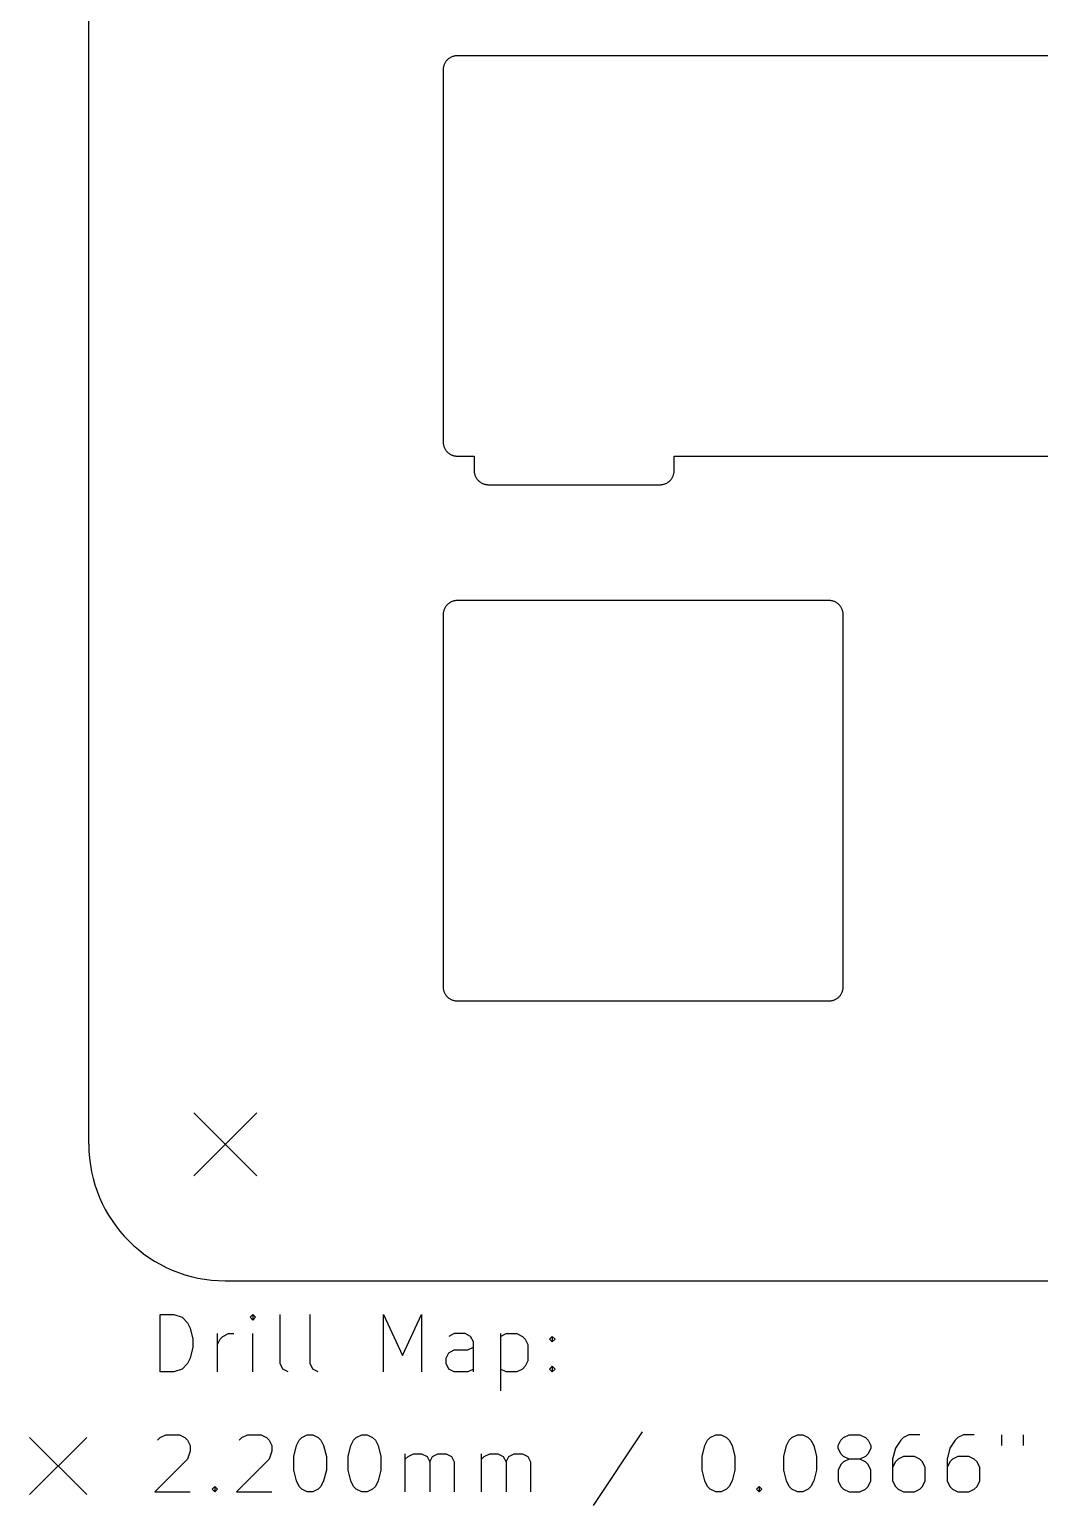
# Model space of a CAD drawing. Extents: x 17 to 282, y -159 to -67.
# Drawn here: x 17.1 to 52.5, y -158.3 to -106.7 of the extents above; entities that cross this region are included whole.
import ezdxf

# ---------------------------------------------------------------- set-up
doc = ezdxf.new("R2010")
doc.units = 0
doc.layers.add('BLACK', color=7, linetype='CONTINUOUS')

msp = doc.modelspace()

# ---------------------------------------------------------------- linework, layer by layer
at = {"layer": 'BLACK', "linetype": 'CONTINUOUS'}
for p, q in [((19.225, -145.637), (19.225, -71.625)), ((31.6667, -107.861), (31.6568, -107.884)), ((31.6777, -107.84), (31.6667, -107.861)), ((31.6897, -107.818), (31.6777, -107.84)), ((31.7028, -107.798), (31.6897, -107.818)), ((31.7169, -107.778), (31.7028, -107.798)), ((31.732, -107.758), (31.7169, -107.778)), ((31.7481, -107.739), (31.732, -107.758)), ((31.7652, -107.721), (31.7481, -107.739)), ((31.7832, -107.704), (31.7652, -107.721)), ((31.8019, -107.688), (31.7832, -107.704)), ((31.8213, -107.673), (31.8019, -107.688)), ((31.8414, -107.659), (31.8213, -107.673)), ((31.8621, -107.646), (31.8414, -107.659)), ((31.8833, -107.634), (31.8621, -107.646)), ((31.9051, -107.623), (31.8833, -107.634)), ((31.9274, -107.613), (31.9051, -107.623)), ((31.9502, -107.604), (31.9274, -107.613)), ((31.9733, -107.597), (31.9502, -107.604)), ((31.9969, -107.59), (31.9733, -107.597)), ((32.0208, -107.585), (31.9969, -107.59)), ((32.0449, -107.58), (32.0208, -107.585)), ((32.0693, -107.577), (32.0449, -107.58)), ((32.094, -107.576), (32.0693, -107.577)), ((32.1188, -107.575), (32.094, -107.576)), ((33.2058, -107.575), (32.1188, -107.575)), ((39.2058, -107.575), (33.2058, -107.575)), ((41.6438, -107.575), (39.2058, -107.575)), ((45.1188, -107.575), (41.6438, -107.575)), ((53.55, -107.575), (45.1188, -107.575)), ((31.6194, -108.05), (31.6188, -108.075)), ((31.6188, -108.075), (31.6188, -121.075)), ((31.6212, -108.026), (31.6194, -108.05)), ((31.6242, -108.001), (31.6212, -108.026)), ((31.6285, -107.977), (31.6242, -108.001)), ((31.6338, -107.953), (31.6285, -107.977)), ((31.6404, -107.93), (31.6338, -107.953)), ((31.648, -107.906), (31.6404, -107.93)), ((31.6568, -107.884), (31.648, -107.906)), ((31.6188, -121.075), (31.6194, -121.1)), ((31.6194, -121.1), (31.6212, -121.124)), ((31.6212, -121.124), (31.6242, -121.149)), ((31.6242, -121.149), (31.6285, -121.173)), ((31.6285, -121.173), (31.6338, -121.197)), ((31.6338, -121.197), (31.6404, -121.22)), ((31.6404, -121.22), (31.648, -121.244)), ((31.648, -121.244), (31.6568, -121.266)), ((31.6568, -121.266), (31.6667, -121.289)), ((31.6667, -121.289), (31.6777, -121.31)), ((31.6777, -121.31), (31.6897, -121.332)), ((31.6897, -121.332), (31.7028, -121.352)), ((31.7028, -121.352), (31.7169, -121.372)), ((31.7169, -121.372), (31.732, -121.392)), ((31.732, -121.392), (31.7481, -121.411)), ((31.7481, -121.411), (31.7652, -121.429)), ((31.7652, -121.429), (31.7832, -121.446)), ((31.7832, -121.446), (31.8019, -121.462)), ((31.8019, -121.462), (31.8213, -121.477)), ((31.8213, -121.477), (31.8414, -121.491)), ((31.8414, -121.491), (31.8621, -121.504)), ((31.8621, -121.504), (31.8833, -121.516)), ((31.8833, -121.516), (31.9051, -121.527)), ((31.9051, -121.527), (31.9274, -121.537)), ((31.9274, -121.537), (31.9502, -121.546)), ((31.9502, -121.546), (31.9733, -121.553)), ((31.9733, -121.553), (31.9969, -121.56)), ((31.9969, -121.56), (32.0208, -121.565)), ((32.0208, -121.565), (32.0449, -121.57)), ((32.0449, -121.57), (32.0693, -121.573)), ((32.0693, -121.573), (32.094, -121.574)), ((32.094, -121.574), (32.1188, -121.575)), ((32.1188, -121.575), (32.7058, -121.575)), ((32.7058, -121.575), (32.7058, -122.075)), ((39.7058, -122.075), (39.7058, -121.575)), ((39.7058, -121.575), (41.6438, -121.575)), ((41.6438, -121.575), (45.1188, -121.575)), ((45.1188, -121.575), (53.55, -121.575)), ((32.7058, -122.075), (32.7064, -122.1)), ((32.7064, -122.1), (32.7082, -122.124)), ((32.7082, -122.124), (32.7112, -122.149)), ((32.7112, -122.149), (32.7155, -122.173)), ((32.7155, -122.173), (32.7208, -122.197)), ((32.7208, -122.197), (32.7274, -122.22)), ((32.7274, -122.22), (32.735, -122.244)), ((32.735, -122.244), (32.7438, -122.266)), ((32.7438, -122.266), (32.7537, -122.289)), ((32.7537, -122.289), (32.7647, -122.31)), ((32.7647, -122.31), (32.7767, -122.332)), ((39.6348, -122.332), (39.6469, -122.31)), ((39.6469, -122.31), (39.6578, -122.289)), ((39.6578, -122.289), (39.6677, -122.266)), ((39.6677, -122.266), (39.6765, -122.244)), ((39.6765, -122.244), (39.6842, -122.22)), ((39.6842, -122.22), (39.6907, -122.197)), ((39.6907, -122.197), (39.6961, -122.173)), ((39.6961, -122.173), (39.7003, -122.149)), ((39.7003, -122.149), (39.7033, -122.124)), ((39.7033, -122.124), (39.7052, -122.1)), ((39.7052, -122.1), (39.7058, -122.075)), ((32.7767, -122.332), (32.7898, -122.352)), ((32.7898, -122.352), (32.8039, -122.372)), ((32.8039, -122.372), (32.819, -122.392)), ((32.819, -122.392), (32.8351, -122.411)), ((32.8351, -122.411), (32.8522, -122.429)), ((32.8522, -122.429), (32.8702, -122.446)), ((32.8702, -122.446), (32.8889, -122.462)), ((32.8889, -122.462), (32.9083, -122.477)), ((32.9083, -122.477), (32.9284, -122.491)), ((32.9284, -122.491), (32.9491, -122.504)), ((32.9491, -122.504), (32.9703, -122.516)), ((32.9703, -122.516), (32.9921, -122.527)), ((32.9921, -122.527), (33.0144, -122.537)), ((33.0144, -122.537), (33.0372, -122.546)), ((33.0372, -122.546), (33.0603, -122.553)), ((33.0603, -122.553), (33.0839, -122.56)), ((33.0839, -122.56), (33.1078, -122.565)), ((33.1078, -122.565), (33.1319, -122.57)), ((33.1319, -122.57), (33.1563, -122.573)), ((33.1563, -122.573), (33.181, -122.574)), ((33.181, -122.574), (33.2058, -122.575)), ((33.2058, -122.575), (39.2058, -122.575)), ((39.2058, -122.575), (39.2306, -122.574)), ((39.2306, -122.574), (39.2552, -122.573)), ((39.2552, -122.573), (39.2796, -122.57)), ((39.2796, -122.57), (39.3038, -122.565)), ((39.3038, -122.565), (39.3276, -122.56)), ((39.3276, -122.56), (39.3512, -122.553)), ((39.3512, -122.553), (39.3744, -122.546)), ((39.3744, -122.546), (39.3971, -122.537)), ((39.3971, -122.537), (39.4194, -122.527)), ((39.4194, -122.527), (39.4412, -122.516)), ((39.4412, -122.516), (39.4625, -122.504)), ((39.4625, -122.504), (39.4832, -122.491)), ((39.4832, -122.491), (39.5032, -122.477)), ((39.5032, -122.477), (39.5226, -122.462)), ((39.5226, -122.462), (39.5414, -122.446)), ((39.5414, -122.446), (39.5593, -122.429)), ((39.5593, -122.429), (39.5764, -122.411)), ((39.5764, -122.411), (39.5925, -122.392)), ((39.5925, -122.392), (39.6077, -122.372)), ((39.6077, -122.372), (39.6218, -122.352)), ((39.6218, -122.352), (39.6348, -122.332)), ((31.648, -126.956), (31.6404, -126.98)), ((31.6568, -126.934), (31.648, -126.956)), ((31.6667, -126.911), (31.6568, -126.934)), ((31.6777, -126.89), (31.6667, -126.911)), ((31.6897, -126.868), (31.6777, -126.89)), ((31.7028, -126.848), (31.6897, -126.868)), ((31.7169, -126.828), (31.7028, -126.848)), ((31.732, -126.808), (31.7169, -126.828)), ((31.7481, -126.789), (31.732, -126.808)), ((31.7652, -126.771), (31.7481, -126.789)), ((31.7832, -126.754), (31.7652, -126.771)), ((31.8019, -126.738), (31.7832, -126.754)), ((31.8213, -126.723), (31.8019, -126.738)), ((31.8414, -126.709), (31.8213, -126.723)), ((31.8621, -126.696), (31.8414, -126.709)), ((31.8833, -126.684), (31.8621, -126.696)), ((31.9051, -126.673), (31.8833, -126.684)), ((31.9274, -126.663), (31.9051, -126.673)), ((31.9502, -126.654), (31.9274, -126.663)), ((31.9733, -126.647), (31.9502, -126.654)), ((31.9969, -126.64), (31.9733, -126.647)), ((32.0208, -126.635), (31.9969, -126.64)), ((32.0449, -126.63), (32.0208, -126.635)), ((32.0693, -126.627), (32.0449, -126.63)), ((32.094, -126.626), (32.0693, -126.627)), ((32.1188, -126.625), (32.094, -126.626)), ((45.1188, -126.625), (32.1188, -126.625)), ((45.1436, -126.626), (45.1188, -126.625)), ((45.1682, -126.627), (45.1436, -126.626)), ((45.1926, -126.63), (45.1682, -126.627)), ((45.2168, -126.635), (45.1926, -126.63)), ((45.2406, -126.64), (45.2168, -126.635)), ((45.2642, -126.647), (45.2406, -126.64)), ((45.2874, -126.654), (45.2642, -126.647)), ((45.3101, -126.663), (45.2874, -126.654)), ((45.3324, -126.673), (45.3101, -126.663)), ((45.3542, -126.684), (45.3324, -126.673)), ((45.3755, -126.696), (45.3542, -126.684)), ((45.3962, -126.709), (45.3755, -126.696)), ((45.4162, -126.723), (45.3962, -126.709)), ((45.4356, -126.738), (45.4162, -126.723)), ((45.4544, -126.754), (45.4356, -126.738)), ((45.4723, -126.771), (45.4544, -126.754)), ((45.4894, -126.789), (45.4723, -126.771)), ((45.5055, -126.808), (45.4894, -126.789)), ((45.5207, -126.828), (45.5055, -126.808)), ((45.5348, -126.848), (45.5207, -126.828)), ((45.5478, -126.868), (45.5348, -126.848)), ((45.5599, -126.89), (45.5478, -126.868)), ((45.5708, -126.911), (45.5599, -126.89)), ((45.5807, -126.934), (45.5708, -126.911)), ((45.5895, -126.956), (45.5807, -126.934)), ((45.5972, -126.98), (45.5895, -126.956)), ((31.6194, -127.1), (31.6188, -127.125)), ((31.6188, -127.125), (31.6188, -140.125)), ((31.6212, -127.076), (31.6194, -127.1)), ((31.6242, -127.051), (31.6212, -127.076)), ((31.6285, -127.027), (31.6242, -127.051)), ((31.6338, -127.003), (31.6285, -127.027)), ((31.6404, -126.98), (31.6338, -127.003)), ((45.6037, -127.003), (45.5972, -126.98)), ((45.6091, -127.027), (45.6037, -127.003)), ((45.6133, -127.051), (45.6091, -127.027)), ((45.6163, -127.076), (45.6133, -127.051)), ((45.6182, -127.1), (45.6163, -127.076)), ((45.6188, -127.125), (45.6182, -127.1)), ((45.6188, -140.125), (45.6188, -127.125)), ((31.6188, -140.125), (31.6194, -140.15)), ((31.6194, -140.15), (31.6212, -140.174)), ((31.6212, -140.174), (31.6242, -140.199)), ((31.6242, -140.199), (31.6285, -140.223)), ((31.6285, -140.223), (31.6338, -140.247)), ((31.6338, -140.247), (31.6404, -140.27)), ((31.6404, -140.27), (31.648, -140.294)), ((31.648, -140.294), (31.6568, -140.316)), ((31.6568, -140.316), (31.6667, -140.339)), ((31.6667, -140.339), (31.6777, -140.36)), ((31.6777, -140.36), (31.6897, -140.382)), ((45.5478, -140.382), (45.5599, -140.36)), ((45.5599, -140.36), (45.5708, -140.339)), ((45.5708, -140.339), (45.5807, -140.316)), ((45.5807, -140.316), (45.5895, -140.294)), ((45.5895, -140.294), (45.5972, -140.27)), ((45.5972, -140.27), (45.6037, -140.247)), ((45.6037, -140.247), (45.6091, -140.223)), ((45.6091, -140.223), (45.6133, -140.199)), ((45.6133, -140.199), (45.6163, -140.174)), ((45.6163, -140.174), (45.6182, -140.15)), ((45.6182, -140.15), (45.6188, -140.125)), ((31.6897, -140.382), (31.7028, -140.402)), ((31.7028, -140.402), (31.7169, -140.422)), ((31.7169, -140.422), (31.732, -140.442)), ((31.732, -140.442), (31.7481, -140.461)), ((31.7481, -140.461), (31.7652, -140.479)), ((31.7652, -140.479), (31.7832, -140.496)), ((31.7832, -140.496), (31.8019, -140.512)), ((31.8019, -140.512), (31.8213, -140.527)), ((31.8213, -140.527), (31.8414, -140.541)), ((31.8414, -140.541), (31.8621, -140.554)), ((31.8621, -140.554), (31.8833, -140.566)), ((31.8833, -140.566), (31.9051, -140.577)), ((31.9051, -140.577), (31.9274, -140.587)), ((31.9274, -140.587), (31.9502, -140.596)), ((31.9502, -140.596), (31.9733, -140.603)), ((31.9733, -140.603), (31.9969, -140.61)), ((31.9969, -140.61), (32.0208, -140.615)), ((32.0208, -140.615), (32.0449, -140.62)), ((32.0449, -140.62), (32.0693, -140.623)), ((32.0693, -140.623), (32.094, -140.624)), ((32.094, -140.624), (32.1188, -140.625)), ((32.1188, -140.625), (45.1188, -140.625)), ((45.1188, -140.625), (45.1436, -140.624)), ((45.1436, -140.624), (45.1682, -140.623)), ((45.1682, -140.623), (45.1926, -140.62)), ((45.1926, -140.62), (45.2168, -140.615)), ((45.2168, -140.615), (45.2406, -140.61)), ((45.2406, -140.61), (45.2642, -140.603)), ((45.2642, -140.603), (45.2874, -140.596)), ((45.2874, -140.596), (45.3101, -140.587)), ((45.3101, -140.587), (45.3324, -140.577)), ((45.3324, -140.577), (45.3542, -140.566)), ((45.3542, -140.566), (45.3755, -140.554)), ((45.3755, -140.554), (45.3962, -140.541)), ((45.3962, -140.541), (45.4162, -140.527)), ((45.4162, -140.527), (45.4356, -140.512)), ((45.4356, -140.512), (45.4544, -140.496)), ((45.4544, -140.496), (45.4723, -140.479)), ((45.4723, -140.479), (45.4894, -140.461)), ((45.4894, -140.461), (45.5055, -140.442)), ((45.5055, -140.442), (45.5207, -140.422)), ((45.5207, -140.422), (45.5348, -140.402)), ((45.5348, -140.402), (45.5478, -140.382)), ((22.9, -144.537), (25.1, -146.737)), ((25.1, -144.537), (22.9, -146.737)), ((24, -150.412), (277.075, -150.412)), ((21.7262, -153.592), (21.7262, -151.592)), ((21.7262, -151.592), (22.2024, -151.592)), ((22.2024, -151.592), (22.4881, -151.688)), ((22.4881, -151.688), (22.6786, -151.878)), ((24.9643, -151.592), (24.8691, -151.688)), ((24.8691, -151.688), (24.9643, -151.783)), ((25.0595, -151.688), (24.9643, -151.592)), ((24.9643, -151.592), (24.9643, -151.783)), ((24.9643, -151.783), (25.0595, -151.688)), ((25.9167, -153.307), (25.9167, -151.592)), ((26.9643, -153.307), (26.9643, -151.592)), ((29.5357, -153.592), (29.5357, -151.592)), ((29.5357, -151.592), (30.2024, -153.021)), ((30.2024, -153.021), (30.8691, -151.592)), ((30.8691, -151.592), (30.8691, -153.592)), ((22.6786, -151.878), (22.7738, -152.068)), ((22.7738, -152.068), (22.8691, -152.449)), ((22.8691, -152.735), (22.7738, -153.116)), ((22.8691, -152.449), (22.8691, -152.735)), ((23.7262, -153.592), (23.7262, -152.259)), ((23.7262, -152.64), (23.8214, -152.449)), ((23.8214, -152.449), (23.9167, -152.354)), ((23.9167, -152.354), (24.1071, -152.259)), ((24.1071, -152.259), (24.2976, -152.259)), ((24.9643, -153.592), (24.9643, -152.259)), ((32.0119, -152.259), (31.8214, -152.354)), ((32.3929, -152.259), (32.0119, -152.259)), ((32.5833, -152.354), (32.3929, -152.259)), ((32.4881, -152.83), (32.6786, -152.735)), ((32.6786, -152.545), (32.5833, -152.354)), ((32.6786, -153.592), (32.6786, -152.545)), ((33.631, -152.259), (33.631, -154.259)), ((33.631, -152.354), (33.8214, -152.259)), ((33.8214, -152.259), (34.2024, -152.259)), ((34.2024, -152.259), (34.3929, -152.354)), ((34.3929, -152.354), (34.4881, -152.449)), ((34.4881, -152.449), (34.5833, -152.64)), ((34.5833, -152.64), (34.5833, -153.211)), ((35.3452, -152.449), (35.4405, -152.354)), ((35.4405, -152.545), (35.3452, -152.449)), ((35.4405, -152.354), (35.5357, -152.449)), ((35.4405, -152.354), (35.4405, -152.545)), ((35.5357, -152.449), (35.4405, -152.545)), ((22.7738, -153.116), (22.6786, -153.307)), ((31.7262, -153.116), (31.8214, -152.926)), ((31.7262, -153.307), (31.7262, -153.116)), ((31.8214, -152.926), (32.0119, -152.83)), ((32.0119, -152.83), (32.4881, -152.83)), ((34.5833, -153.211), (34.4881, -153.402)), ((22.2024, -153.592), (21.7262, -153.592)), ((22.4881, -153.497), (22.2024, -153.592)), ((22.6786, -153.307), (22.4881, -153.497)), ((26.0119, -153.497), (25.9167, -153.307)), ((26.2024, -153.592), (26.0119, -153.497)), ((27.0595, -153.497), (26.9643, -153.307)), ((27.25, -153.592), (27.0595, -153.497)), ((31.8214, -153.497), (31.7262, -153.307)), ((32.0119, -153.592), (31.8214, -153.497)), ((32.4881, -153.592), (32.0119, -153.592)), ((32.6786, -153.497), (32.4881, -153.592)), ((33.8214, -153.592), (33.631, -153.497)), ((34.2024, -153.592), (33.8214, -153.592)), ((34.3929, -153.497), (34.2024, -153.592)), ((34.4881, -153.402), (34.3929, -153.497)), ((35.3452, -153.497), (35.4405, -153.402)), ((35.4405, -153.592), (35.3452, -153.497)), ((35.4405, -153.402), (35.5357, -153.497)), ((35.4405, -153.402), (35.4405, -153.592)), ((35.5357, -153.497), (35.4405, -153.592)), ((21.7262, -155.887), (21.9167, -155.792)), ((21.9167, -155.792), (22.3929, -155.792)), ((22.3929, -155.792), (22.5833, -155.887)), ((24.5833, -155.887), (24.7738, -155.792)), ((24.7738, -155.792), (25.25, -155.792)), ((25.25, -155.792), (25.4405, -155.887)), ((26.6786, -155.887), (26.8691, -155.792)), ((26.8691, -155.792), (27.0595, -155.792)), ((27.0595, -155.792), (27.25, -155.887)), ((28.5833, -155.887), (28.7738, -155.792)), ((28.7738, -155.792), (28.9643, -155.792)), ((28.9643, -155.792), (29.1548, -155.887)), ((38.5833, -155.697), (36.8691, -158.268)), ((40.9643, -155.887), (41.1548, -155.792)), ((41.1548, -155.792), (41.3452, -155.792)), ((41.3452, -155.792), (41.5357, -155.887)), ((43.8214, -155.887), (44.0119, -155.792)), ((44.0119, -155.792), (44.2024, -155.792)), ((44.2024, -155.792), (44.3929, -155.887)), ((45.631, -155.887), (45.8214, -155.792)), ((45.8214, -155.792), (46.2024, -155.792)), ((46.2024, -155.792), (46.3929, -155.887)), ((47.9167, -155.792), (47.7262, -155.887)), ((48.2976, -155.792), (47.9167, -155.792)), ((49.8214, -155.792), (49.631, -155.887)), ((50.2024, -155.792), (49.8214, -155.792)), ((51.1548, -155.792), (51.1548, -156.173)), ((51.9167, -155.792), (51.9167, -156.173)), ((17.15, -155.887), (19.15, -157.887)), ((19.15, -155.887), (17.15, -157.887)), ((21.631, -155.983), (21.7262, -155.887)), ((22.5833, -155.887), (22.6786, -155.983)), ((22.6786, -155.983), (22.7738, -156.173)), ((22.7738, -156.364), (22.6786, -156.649)), ((22.7738, -156.173), (22.7738, -156.364)), ((24.4881, -155.983), (24.5833, -155.887)), ((25.4405, -155.887), (25.5357, -155.983)), ((25.5357, -155.983), (25.631, -156.173)), ((25.631, -156.364), (25.5357, -156.649)), ((25.631, -156.173), (25.631, -156.364)), ((26.3929, -156.554), (26.4881, -156.173)), ((26.4881, -156.173), (26.5833, -155.983)), ((26.5833, -155.983), (26.6786, -155.887)), ((27.25, -155.887), (27.3452, -155.983)), ((27.3452, -155.983), (27.4405, -156.173)), ((27.4405, -156.173), (27.5357, -156.554)), ((28.2976, -156.554), (28.3929, -156.173)), ((28.3929, -156.173), (28.4881, -155.983)), ((28.4881, -155.983), (28.5833, -155.887)), ((29.1548, -155.887), (29.25, -155.983)), ((29.25, -155.983), (29.3452, -156.173)), ((29.3452, -156.173), (29.4405, -156.554)), ((40.6786, -156.554), (40.7738, -156.173)), ((40.7738, -156.173), (40.8691, -155.983)), ((40.8691, -155.983), (40.9643, -155.887)), ((41.5357, -155.887), (41.631, -155.983)), ((41.631, -155.983), (41.7262, -156.173)), ((41.7262, -156.173), (41.8214, -156.554)), ((43.5357, -156.554), (43.631, -156.173)), ((43.631, -156.173), (43.7262, -155.983)), ((43.7262, -155.983), (43.8214, -155.887)), ((44.3929, -155.887), (44.4881, -155.983)), ((44.4881, -155.983), (44.5833, -156.173)), ((44.5833, -156.173), (44.6786, -156.554)), ((45.4405, -156.173), (45.5357, -155.983)), ((45.4405, -156.268), (45.4405, -156.173)), ((45.5357, -156.459), (45.4405, -156.268)), ((45.5357, -155.983), (45.631, -155.887)), ((46.3929, -155.887), (46.4881, -155.983)), ((46.4881, -155.983), (46.5833, -156.173)), ((46.5833, -156.268), (46.4881, -156.459)), ((46.5833, -156.173), (46.5833, -156.268)), ((47.4405, -156.268), (47.3452, -156.649)), ((47.631, -155.983), (47.4405, -156.268)), ((47.7262, -155.887), (47.631, -155.983)), ((49.3452, -156.268), (49.25, -156.649)), ((49.5357, -155.983), (49.3452, -156.268)), ((49.631, -155.887), (49.5357, -155.983)), ((22.6786, -156.649), (21.5357, -157.792)), ((25.5357, -156.649), (24.3929, -157.792)), ((26.3929, -157.03), (26.3929, -156.554)), ((27.5357, -156.554), (27.5357, -157.03)), ((28.2976, -157.03), (28.2976, -156.554)), ((29.4405, -156.554), (29.4405, -157.03)), ((30.2976, -157.792), (30.2976, -156.459)), ((30.2976, -156.649), (30.3929, -156.554)), ((30.3929, -156.554), (30.5833, -156.459)), ((30.5833, -156.459), (30.8691, -156.459)), ((30.8691, -156.459), (31.0595, -156.554)), ((31.0595, -156.554), (31.1548, -156.745)), ((31.1548, -156.745), (31.25, -156.554)), ((31.1548, -156.745), (31.1548, -157.792)), ((31.25, -156.554), (31.4405, -156.459)), ((31.4405, -156.459), (31.7262, -156.459)), ((31.7262, -156.459), (31.9167, -156.554)), ((31.9167, -156.554), (32.0119, -156.745)), ((32.0119, -156.745), (32.0119, -157.792)), ((32.9643, -157.792), (32.9643, -156.459)), ((32.9643, -156.649), (33.0595, -156.554)), ((33.0595, -156.554), (33.25, -156.459)), ((33.25, -156.459), (33.5357, -156.459)), ((33.5357, -156.459), (33.7262, -156.554)), ((33.7262, -156.554), (33.8214, -156.745)), ((33.8214, -156.745), (33.9167, -156.554)), ((33.8214, -156.745), (33.8214, -157.792)), ((33.9167, -156.554), (34.1071, -156.459)), ((34.1071, -156.459), (34.3929, -156.459)), ((34.3929, -156.459), (34.5833, -156.554)), ((34.5833, -156.554), (34.6786, -156.745)), ((34.6786, -156.745), (34.6786, -157.792)), ((40.6786, -157.03), (40.6786, -156.554)), ((41.8214, -156.554), (41.8214, -157.03)), ((43.5357, -157.03), (43.5357, -156.554)), ((44.6786, -156.554), (44.6786, -157.03)), ((45.5357, -156.84), (45.4405, -157.03)), ((45.631, -156.554), (45.5357, -156.459)), ((45.631, -156.745), (45.5357, -156.84)), ((45.8214, -156.649), (45.631, -156.554)), ((45.8214, -156.649), (45.631, -156.745)), ((46.2024, -156.649), (45.8214, -156.649)), ((46.3929, -156.554), (46.2024, -156.649)), ((46.3929, -156.745), (46.2024, -156.649)), ((46.4881, -156.459), (46.3929, -156.554)), ((46.4881, -156.84), (46.3929, -156.745)), ((46.5833, -157.03), (46.4881, -156.84)), ((47.3452, -156.649), (47.3452, -157.411)), ((47.4405, -156.745), (47.3452, -156.935)), ((47.5357, -156.649), (47.4405, -156.745)), ((47.7262, -156.554), (47.5357, -156.649)), ((48.1071, -156.554), (47.7262, -156.554)), ((48.2976, -156.649), (48.1071, -156.554)), ((48.3929, -156.745), (48.2976, -156.649)), ((48.4881, -156.935), (48.3929, -156.745)), ((49.25, -156.649), (49.25, -157.411)), ((49.3452, -156.745), (49.25, -156.935)), ((49.4405, -156.649), (49.3452, -156.745)), ((49.631, -156.554), (49.4405, -156.649)), ((50.0119, -156.554), (49.631, -156.554)), ((50.2024, -156.649), (50.0119, -156.554)), ((50.2976, -156.745), (50.2024, -156.649)), ((50.3929, -156.935), (50.2976, -156.745)), ((26.4881, -157.411), (26.3929, -157.03)), ((27.5357, -157.03), (27.4405, -157.411)), ((28.3929, -157.411), (28.2976, -157.03)), ((29.4405, -157.03), (29.3452, -157.411)), ((40.7738, -157.411), (40.6786, -157.03)), ((41.8214, -157.03), (41.7262, -157.411)), ((43.631, -157.411), (43.5357, -157.03)), ((44.6786, -157.03), (44.5833, -157.411)), ((45.4405, -157.03), (45.4405, -157.411)), ((46.5833, -157.411), (46.5833, -157.03)), ((48.4881, -157.411), (48.4881, -156.935)), ((50.3929, -157.411), (50.3929, -156.935)), ((21.5357, -157.792), (22.7738, -157.792)), ((23.5357, -157.697), (23.631, -157.602)), ((23.631, -157.792), (23.5357, -157.697)), ((23.631, -157.602), (23.7262, -157.697)), ((23.631, -157.602), (23.631, -157.792)), ((23.7262, -157.697), (23.631, -157.792)), ((24.3929, -157.792), (25.631, -157.792)), ((26.5833, -157.602), (26.4881, -157.411)), ((26.6786, -157.697), (26.5833, -157.602)), ((26.8691, -157.792), (26.6786, -157.697)), ((27.0595, -157.792), (26.8691, -157.792)), ((27.25, -157.697), (27.0595, -157.792)), ((27.3452, -157.602), (27.25, -157.697)), ((27.4405, -157.411), (27.3452, -157.602)), ((28.4881, -157.602), (28.3929, -157.411)), ((28.5833, -157.697), (28.4881, -157.602)), ((28.7738, -157.792), (28.5833, -157.697)), ((28.9643, -157.792), (28.7738, -157.792)), ((29.1548, -157.697), (28.9643, -157.792)), ((29.25, -157.602), (29.1548, -157.697)), ((29.3452, -157.411), (29.25, -157.602)), ((40.8691, -157.602), (40.7738, -157.411)), ((40.9643, -157.697), (40.8691, -157.602)), ((41.1548, -157.792), (40.9643, -157.697)), ((41.3452, -157.792), (41.1548, -157.792)), ((41.5357, -157.697), (41.3452, -157.792)), ((41.631, -157.602), (41.5357, -157.697)), ((41.7262, -157.411), (41.631, -157.602)), ((42.5833, -157.697), (42.6786, -157.602)), ((42.6786, -157.792), (42.5833, -157.697)), ((42.6786, -157.602), (42.7738, -157.697)), ((42.6786, -157.602), (42.6786, -157.792)), ((42.7738, -157.697), (42.6786, -157.792)), ((43.7262, -157.602), (43.631, -157.411)), ((43.8214, -157.697), (43.7262, -157.602)), ((44.0119, -157.792), (43.8214, -157.697)), ((44.2024, -157.792), (44.0119, -157.792)), ((44.3929, -157.697), (44.2024, -157.792)), ((44.4881, -157.602), (44.3929, -157.697)), ((44.5833, -157.411), (44.4881, -157.602)), ((45.4405, -157.411), (45.5357, -157.602)), ((45.5357, -157.602), (45.631, -157.697)), ((45.631, -157.697), (45.8214, -157.792)), ((45.8214, -157.792), (46.2024, -157.792)), ((46.2024, -157.792), (46.3929, -157.697)), ((46.3929, -157.697), (46.4881, -157.602)), ((46.4881, -157.602), (46.5833, -157.411)), ((47.3452, -157.411), (47.4405, -157.602)), ((47.4405, -157.602), (47.5357, -157.697)), ((47.5357, -157.697), (47.7262, -157.792)), ((47.7262, -157.792), (48.1071, -157.792)), ((48.1071, -157.792), (48.2976, -157.697)), ((48.2976, -157.697), (48.3929, -157.602)), ((48.3929, -157.602), (48.4881, -157.411)), ((49.25, -157.411), (49.3452, -157.602)), ((49.3452, -157.602), (49.4405, -157.697)), ((49.4405, -157.697), (49.631, -157.792)), ((49.631, -157.792), (50.0119, -157.792)), ((50.0119, -157.792), (50.2024, -157.697)), ((50.2024, -157.697), (50.2976, -157.602)), ((50.2976, -157.602), (50.3929, -157.411))]:
    msp.add_line(p, q, dxfattribs=at)
at = {"layer": 'BLACK'}
msp.add_arc((24, -145.637), 4.775, -180, -90, dxfattribs=at)

doc.saveas('drawing.dxf')
